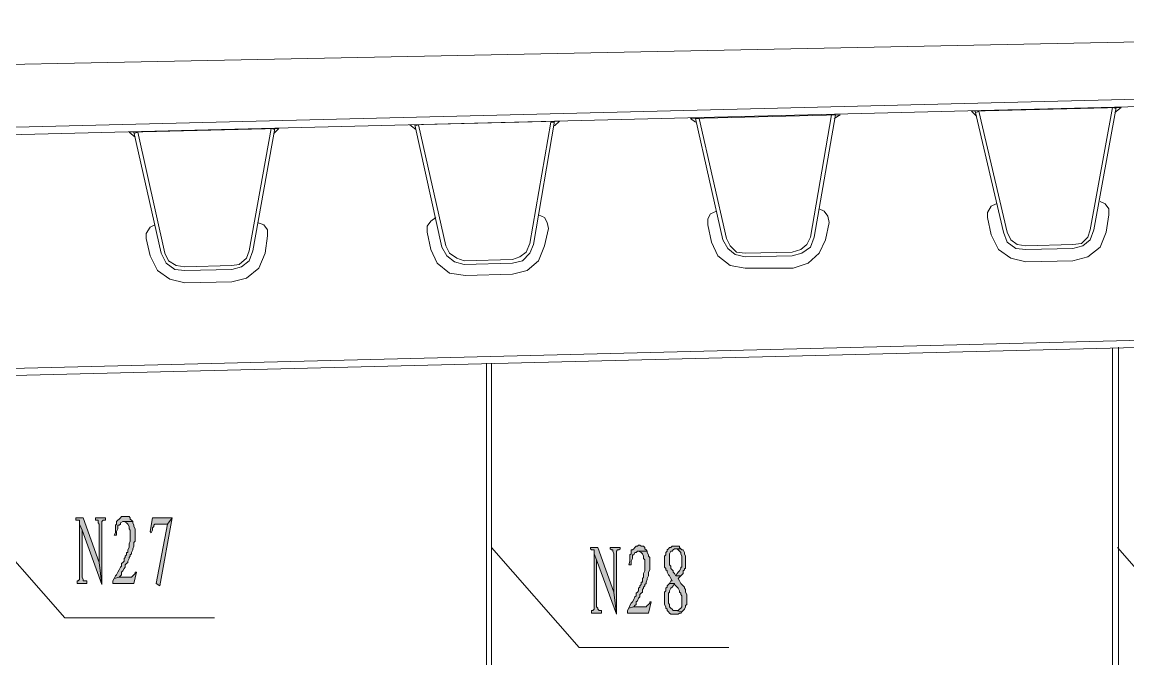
# Model space of a CAD drawing. Header units: millimetres. Extents: x 24 to 410, y 10 to 282.
# Drawn here: x 309.65 to 347.49, y 229.91 to 251.71 of the extents above; entities that cross this region are included whole.
import ezdxf

# ---------------------------------------------------------------- set-up
doc = ezdxf.new("R2010")
doc.units = ezdxf.units.MM

msp = doc.modelspace()

# ---------------------------------------------------------------- hatches: boundary and pattern name
h = msp.add_hatch(color=256)
h.dxf.hatch_style = 2
h.paths.add_polyline_path([(311.742667, 234.738333), (311.488667, 234.738333), (311.488667, 234.653667), (311.615667, 234.653667), (311.615667, 234.526667), (311.700333, 234.315), (312.377667, 232.452333), (312.293, 233.214333)])
h = msp.add_hatch(color=256)
h.dxf.hatch_style = 2
h.paths.add_polyline_path([(312.504667, 234.738333), (312.166, 234.738333), (312.166, 234.653667), (312.250667, 234.653667), (312.250667, 234.569), (312.293, 234.526667), (312.293, 233.214333), (312.377667, 232.452333), (312.377667, 234.611333), (312.42, 234.653667), (312.504667, 234.653667)])
h = msp.add_hatch(color=256)
h.dxf.hatch_style = 2
h.paths.add_polyline_path([(313.182, 234.780667), (313.055, 234.780667), (313.012667, 234.738333), (312.970333, 234.696), (312.928, 234.653667), (312.885667, 234.611333), (312.885667, 234.526667), (312.843333, 234.484333), (312.843333, 234.230333), (312.801, 234.145667), (312.885667, 234.145667), (312.885667, 234.230333), (312.885667, 234.272667), (312.928, 234.357333), (312.928, 234.484333), (312.970333, 234.484333), (313.012667, 234.526667), (313.012667, 234.569), (313.097333, 234.611333), (313.139667, 234.611333), (313.436, 234.611333), (313.393667, 234.653667), (313.351333, 234.696), (313.351333, 234.738333), (313.309, 234.780667)])
h = msp.add_hatch(color=256)
h.dxf.hatch_style = 2
h.paths.add_polyline_path([(314.790667, 234.738333), (314.113333, 234.738333), (314.028667, 234.272667), (314.071, 234.230333), (314.113333, 234.315), (314.113333, 234.399667), (314.155667, 234.442), (314.155667, 234.484333), (314.198, 234.526667), (314.621333, 234.526667)])
h = msp.add_hatch(color=256)
h.dxf.hatch_style = 2
h.paths.add_polyline_path([(314.790667, 234.738333), (314.621333, 234.526667), (314.240333, 232.494667), (314.367333, 232.41)])
h = msp.add_hatch(color=256)
h.dxf.hatch_style = 2
h.paths.add_polyline_path([(311.615667, 234.526667), (311.615667, 232.621667), (311.573333, 232.579333), (311.531, 232.579333), (311.531, 232.494667), (311.869667, 232.494667), (311.869667, 232.579333), (311.742667, 232.579333), (311.742667, 232.621667), (311.700333, 232.706333), (311.700333, 234.315)])
h = msp.add_hatch(color=256)
h.dxf.hatch_style = 2
h.paths.add_polyline_path([(313.436, 234.611333), (313.139667, 234.611333), (313.224333, 234.569), (313.266667, 234.526667), (313.309, 234.442), (313.309, 234.357333), (313.351333, 234.315), (313.351333, 233.934), (313.309, 233.849333), (313.309, 233.722333), (313.266667, 233.637667), (313.266667, 233.553), (313.224333, 233.553), (313.224333, 233.468333), (313.182, 233.426), (313.182, 233.383667), (313.139667, 233.341333), (313.139667, 233.256667), (313.097333, 233.214333), (313.055, 233.172), (313.055, 233.087333), (313.012667, 233.045), (312.970333, 232.960333), (312.928, 232.875667), (312.885667, 232.791), (312.843333, 232.748667), (312.801, 232.664), (312.970333, 232.706333), (313.012667, 232.748667), (313.055, 232.791), (313.055, 232.875667), (313.097333, 232.918), (313.139667, 233.002667), (313.182, 233.045), (313.182, 233.129667), (313.224333, 233.172), (313.266667, 233.214333), (313.266667, 233.256667), (313.309, 233.341333), (313.309, 233.383667), (313.351333, 233.426), (313.351333, 233.468333), (313.393667, 233.510667), (313.393667, 233.553), (313.436, 233.637667), (313.436, 233.68), (313.478333, 233.764667), (313.478333, 233.891667), (313.520667, 233.934), (313.520667, 234.357333), (313.478333, 234.442), (313.478333, 234.484333), (313.436, 234.569)])
h = msp.add_hatch(color=256)
h.dxf.hatch_style = 2
h.paths.add_polyline_path([(329.353333, 233.722333), (329.099333, 233.722333), (329.099333, 233.68), (329.141667, 233.637667), (329.226333, 233.637667), (329.226333, 233.510667), (329.311, 233.299), (329.988333, 231.436333), (329.903667, 232.198333)])
h = msp.add_hatch(color=256)
h.dxf.hatch_style = 2
h.paths.add_polyline_path([(329.226333, 233.510667), (329.226333, 231.605667), (329.184, 231.563333), (329.141667, 231.563333), (329.141667, 231.478667), (329.480333, 231.478667), (329.480333, 231.563333), (329.395667, 231.563333), (329.353333, 231.605667), (329.353333, 231.648), (329.311, 231.690333), (329.311, 233.299)])
h = msp.add_hatch(color=256)
h.dxf.hatch_style = 2
h.paths.add_polyline_path([(330.115333, 233.722333), (329.776667, 233.722333), (329.776667, 233.68), (329.819, 233.637667), (329.861333, 233.637667), (329.861333, 233.595333), (329.903667, 233.510667), (329.903667, 232.198333), (329.988333, 231.436333), (329.988333, 233.595333), (330.030667, 233.637667), (330.073, 233.637667), (330.115333, 233.68)])
h = msp.add_hatch(color=256)
h.dxf.hatch_style = 2
h.paths.add_polyline_path([(330.792667, 233.807), (330.750333, 233.807), (330.708, 233.764667), (330.665667, 233.764667), (330.623333, 233.722333), (330.581, 233.68), (330.538667, 233.637667), (330.496333, 233.637667), (330.496333, 233.595333), (330.496333, 233.510667), (330.454, 233.468333), (330.454, 233.256667), (330.411667, 233.129667), (330.496333, 233.129667), (330.496333, 233.214333), (330.496333, 233.256667), (330.538667, 233.341333), (330.538667, 233.468333), (330.581, 233.468333), (330.623333, 233.553), (330.665667, 233.553), (330.708, 233.595333), (330.750333, 233.595333), (331.046667, 233.595333), (331.004333, 233.637667), (330.962, 233.68), (330.962, 233.722333), (330.919667, 233.764667), (330.835, 233.764667)])
h = msp.add_hatch(color=256)
h.dxf.hatch_style = 2
h.paths.add_polyline_path([(331.046667, 233.595333), (330.750333, 233.595333), (330.835, 233.553), (330.877333, 233.510667), (330.919667, 233.426), (330.919667, 233.341333), (330.962, 233.299), (330.962, 232.918), (330.919667, 232.833333), (330.919667, 232.706333), (330.877333, 232.664), (330.877333, 232.537), (330.835, 232.537), (330.835, 232.452333), (330.792667, 232.41), (330.792667, 232.367667), (330.750333, 232.325333), (330.750333, 232.240667), (330.708, 232.198333), (330.665667, 232.156), (330.665667, 232.071333), (330.623333, 232.029), (330.581, 231.944333), (330.538667, 231.859667), (330.496333, 231.817333), (330.454, 231.732667), (330.411667, 231.648), (330.581, 231.690333), (330.623333, 231.732667), (330.665667, 231.775), (330.665667, 231.859667), (330.708, 231.902), (330.750333, 231.986667), (330.792667, 232.029), (330.792667, 232.113667), (330.835, 232.156), (330.877333, 232.198333), (330.877333, 232.283), (330.919667, 232.325333), (330.919667, 232.367667), (330.962, 232.41), (330.962, 232.452333), (331.004333, 232.494667), (331.004333, 232.537), (331.046667, 232.621667), (331.046667, 232.664), (331.089, 232.748667), (331.089, 232.875667), (331.131333, 232.960333), (331.131333, 233.383667), (331.089, 233.426), (331.089, 233.468333), (331.046667, 233.553)])
h = msp.add_hatch(color=256)
h.dxf.hatch_style = 2
h.paths.add_polyline_path([(332.020333, 233.764667), (331.893333, 233.764667), (331.851, 233.722333), (331.808667, 233.722333), (331.766333, 233.68), (331.724, 233.637667), (331.724, 233.595333), (331.681667, 233.553), (331.681667, 233.468333), (331.639333, 233.426), (331.639333, 233.045), (331.681667, 233.002667), (331.681667, 232.960333), (331.724, 232.918), (331.724, 232.875667), (331.766333, 232.791), (331.808667, 232.748667), (331.851, 232.664), (331.893333, 232.579333), (331.851, 232.579333), (331.808667, 232.494667), (331.978, 232.494667), (331.978, 232.452333), (332.020333, 232.41), (332.062667, 232.367667), (332.105, 232.325333), (332.147333, 232.240667), (332.147333, 232.198333), (332.189667, 232.156), (332.189667, 232.113667), (332.232, 232.071333), (332.232, 231.690333), (332.189667, 231.648), (332.147333, 231.605667), (332.105, 231.563333), (332.020333, 231.563333), (332.232, 231.521), (332.274333, 231.563333), (332.316667, 231.605667), (332.359, 231.690333), (332.359, 231.732667), (332.401333, 231.775), (332.401333, 232.113667), (332.359, 232.198333), (332.359, 232.283), (332.316667, 232.325333), (332.316667, 232.367667), (332.274333, 232.41), (332.232, 232.452333), (332.189667, 232.494667), (332.147333, 232.579333), (332.105, 232.664), (332.147333, 232.706333), (332.189667, 232.748667), (332.020333, 232.748667), (331.978, 232.833333), (331.935667, 232.875667), (331.935667, 232.918), (331.893333, 232.960333), (331.851, 233.002667), (331.851, 233.087333), (331.808667, 233.129667), (331.808667, 233.510667), (331.851, 233.595333), (331.893333, 233.595333), (331.935667, 233.637667), (331.978, 233.68), (332.189667, 233.68), (332.147333, 233.722333), (332.147333, 233.764667), (332.105, 233.764667)])
h = msp.add_hatch(color=256)
h.dxf.hatch_style = 2
h.paths.add_polyline_path([(332.189667, 233.68), (332.020333, 233.68), (332.062667, 233.68), (332.105, 233.637667), (332.147333, 233.595333), (332.189667, 233.553), (332.189667, 233.510667), (332.232, 233.426), (332.232, 233.045), (332.189667, 233.045), (332.189667, 233.002667), (332.147333, 232.918), (332.105, 232.875667), (332.062667, 232.833333), (332.020333, 232.748667), (332.189667, 232.748667), (332.232, 232.791), (332.274333, 232.833333), (332.274333, 232.918), (332.316667, 232.960333), (332.316667, 233.002667), (332.359, 233.002667), (332.359, 233.087333), (332.359, 233.426), (332.316667, 233.510667), (332.316667, 233.553), (332.274333, 233.637667), (332.232, 233.637667)])
h = msp.add_hatch(color=256)
h.dxf.hatch_style = 2
h.paths.add_polyline_path([(313.563, 232.875667), (313.520667, 232.875667), (313.520667, 232.833333), (313.478333, 232.791), (313.436, 232.748667), (313.393667, 232.706333), (312.970333, 232.706333), (312.801, 232.664), (312.758667, 232.579333), (312.758667, 232.494667), (313.478333, 232.494667)])
h = msp.add_hatch(color=256)
h.dxf.hatch_style = 2
h.paths.add_polyline_path([(331.808667, 232.494667), (331.766333, 232.452333), (331.724, 232.41), (331.724, 232.367667), (331.681667, 232.325333), (331.681667, 232.240667), (331.639333, 232.198333), (331.639333, 231.775), (331.681667, 231.690333), (331.681667, 231.648), (331.724, 231.605667), (331.724, 231.563333), (331.766333, 231.521), (331.808667, 231.478667), (331.851, 231.436333), (332.020333, 231.436333), (332.062667, 231.436333), (332.105, 231.436333), (332.147333, 231.478667), (332.189667, 231.478667), (332.232, 231.521), (332.020333, 231.563333), (331.935667, 231.563333), (331.893333, 231.605667), (331.851, 231.648), (331.808667, 231.690333), (331.808667, 231.775), (331.766333, 231.817333), (331.766333, 232.156), (331.808667, 232.198333), (331.808667, 232.240667), (331.851, 232.325333), (331.893333, 232.367667), (331.935667, 232.41), (331.978, 232.494667)])
h = msp.add_hatch(color=256)
h.dxf.hatch_style = 2
h.paths.add_polyline_path([(331.173667, 231.859667), (331.131333, 231.859667), (331.131333, 231.817333), (331.089, 231.775), (331.046667, 231.732667), (331.004333, 231.690333), (330.581, 231.690333), (330.411667, 231.648), (330.369333, 231.563333), (330.369333, 231.478667), (331.089, 231.478667)])

# ---------------------------------------------------------------- linework, layer by layer
at = {"lineweight": 0}
for points in [[(381.550333, 251.714), (96.562333, 245.999)], [(395.859, 250.274667), (72.093667, 242.189)], [(395.859, 250.020667), (253.492, 246.464667)], [(342.138, 248.666), (347.260333, 248.793)], [(342.307333, 248.496667), (342.138, 248.666)], [(343.238667, 244.517333), (342.265, 248.666)], [(342.392, 248.666), (342.307333, 248.623667)], [(342.392, 248.666), (343.365667, 244.517333), (343.492667, 244.263333), (343.704333, 244.094), (344.000667, 244.051667)], [(346.964, 248.793), (346.202, 244.602)], [(347.091, 248.793), (346.329, 244.602)], [(346.964, 248.793), (347.091, 248.750667)], [(347.048667, 248.623667), (347.260333, 248.793)], [(322.918667, 248.200333), (328.041, 248.327333)], [(327.744667, 248.285), (327.025, 244.136333)], [(327.871667, 248.327333), (327.152, 244.094)], [(327.744667, 248.285), (327.871667, 248.285)], [(327.871667, 248.158), (328.041, 248.327333)], [(332.528333, 248.412), (337.650667, 248.539)], [(332.697667, 248.285), (332.528333, 248.412)], [(333.629, 244.263333), (332.697667, 248.412)], [(332.824667, 248.412), (332.697667, 248.412)], [(332.824667, 248.412), (333.756, 244.305667), (333.883, 244.051667), (334.094667, 243.84), (334.391, 243.797667)], [(337.354333, 248.539), (336.634667, 244.348)], [(337.481333, 248.539), (336.761667, 244.348)], [(337.354333, 248.539), (337.481333, 248.539)], [(337.439, 248.412), (337.650667, 248.539)], [(313.309, 247.946333), (318.431333, 248.073333)], [(313.520667, 247.777), (313.309, 247.946333)], [(314.409667, 243.797667), (313.478333, 247.946333)], [(313.605333, 247.946333), (313.478333, 247.904)], [(313.605333, 247.946333), (314.536667, 243.797667), (314.663667, 243.543667), (314.917667, 243.374333), (315.214, 243.332)], [(318.177333, 248.073333), (317.415333, 243.882333)], [(318.304333, 248.073333), (317.542333, 243.882333)], [(318.177333, 248.073333), (318.304333, 248.031)], [(318.262, 247.904), (318.431333, 248.073333)], [(323.130333, 248.031), (322.918667, 248.200333)], [(324.019333, 244.009333), (323.088, 248.200333)], [(323.215, 248.200333), (323.088, 248.158)], [(323.215, 248.200333), (324.146333, 244.051667), (324.273333, 243.797667), (324.527333, 243.628333), (324.781333, 243.543667)], [(333.417333, 245.237), (333.205667, 245.152333), (333.121, 244.983), (333.121, 244.771333), (333.248, 244.178667)], [(337.269667, 244.856), (337.227333, 245.067667), (337.100333, 245.237), (336.931, 245.321667)], [(342.984667, 245.491), (342.815333, 245.406333), (342.688333, 245.194667), (342.688333, 245.025333), (342.815333, 244.432667)], [(346.837, 245.11), (346.837, 245.321667), (346.71, 245.491), (346.540667, 245.575667)], [(318.050333, 244.390333), (318.050333, 244.602), (317.923333, 244.771333), (317.711667, 244.856)], [(323.807667, 245.025333), (323.638333, 244.898333), (323.511333, 244.729), (323.511333, 244.517333), (323.638333, 243.924667)], [(327.66, 244.644333), (327.617667, 244.856), (327.533, 245.025333), (327.321333, 245.11)], [(337.142667, 244.263333), (337.269667, 244.856)], [(346.752333, 244.517333), (346.837, 245.11)], [(314.198, 244.771333), (314.028667, 244.686667), (313.901667, 244.475), (313.901667, 244.305667), (314.028667, 243.713)], [(327.533, 244.051667), (327.66, 244.644333)], [(343.238667, 244.517333), (343.365667, 244.178667), (343.662, 243.967), (344.000667, 243.924667)], [(345.609333, 243.967), (345.948, 244.051667), (346.202, 244.263333), (346.329, 244.602)], [(345.609333, 244.094), (345.905667, 244.136333), (346.117333, 244.348), (346.202, 244.602)], [(345.609333, 243.543667), (346.117333, 243.670667), (346.540667, 244.009333), (346.752333, 244.517333)], [(317.965667, 243.797667), (318.050333, 244.390333)], [(326.432333, 243.586), (326.686333, 243.670667), (326.898, 243.84), (327.025, 244.136333)], [(326.432333, 243.459), (326.771, 243.543667), (327.025, 243.797667), (327.152, 244.094)], [(333.248, 244.178667), (333.459667, 243.713), (333.883, 243.374333), (334.391, 243.289667)], [(333.629, 244.263333), (333.798333, 243.967), (334.052333, 243.755333), (334.391, 243.670667)], [(335.999667, 243.713), (336.338333, 243.797667), (336.634667, 244.009333), (336.761667, 244.348)], [(335.999667, 243.84), (336.296, 243.924667), (336.507667, 244.094), (336.634667, 244.348)], [(336.042, 243.289667), (336.55, 243.459), (336.931, 243.797667), (337.142667, 244.263333)], [(342.815333, 244.432667), (343.069333, 243.924667), (343.492667, 243.628333), (344.000667, 243.501333)], [(345.609333, 244.094), (344.000667, 244.051667)], [(314.028667, 243.713), (314.282667, 243.205), (314.706, 242.908667), (315.214, 242.781667)], [(314.409667, 243.797667), (314.579, 243.459), (314.875333, 243.247333), (315.214, 243.205)], [(316.822667, 243.247333), (317.161333, 243.332), (317.415333, 243.543667), (317.542333, 243.882333)], [(316.822667, 243.374333), (317.076667, 243.416667), (317.330667, 243.628333), (317.415333, 243.882333)], [(316.822667, 242.824), (317.330667, 242.951), (317.754, 243.289667), (317.965667, 243.797667)], [(323.638333, 243.924667), (323.85, 243.459), (324.273333, 243.120333), (324.823667, 243.035667)], [(324.019333, 244.009333), (324.188667, 243.713), (324.442667, 243.501333), (324.781333, 243.416667)], [(326.432333, 243.078), (326.940333, 243.205), (327.321333, 243.543667), (327.533, 244.051667)], [(335.999667, 243.84), (334.391, 243.797667)], [(335.999667, 243.713), (334.391, 243.670667)], [(345.609333, 243.967), (344.000667, 243.924667)], [(316.822667, 243.374333), (315.214, 243.332)], [(326.432333, 243.586), (324.781333, 243.543667)], [(326.432333, 243.459), (324.781333, 243.416667)], [(344.000667, 243.501333), (345.609333, 243.543667)], [(316.822667, 243.247333), (315.214, 243.205)], [(324.823667, 243.035667), (326.432333, 243.078)], [(334.391, 243.289667), (336.042, 243.289667)], [(315.214, 242.781667), (316.822667, 242.824)], [(395.859, 242.019667), (88.265, 234.315)], [(395.859, 241.765667), (88.265, 234.103333)], [(346.964, 193.251667), (346.964, 240.538)], [(347.175667, 193.251667), (347.175667, 240.580333)], [(325.543333, 193.251667), (325.543333, 240.03)], [(325.712667, 193.251667), (325.712667, 240.03)], [(311.107667, 231.309333), (308.102, 234.738333)], [(328.718333, 230.293333), (325.712667, 233.722333)], [(350.139, 230.293333), (347.133333, 233.722333)], [(311.107667, 231.309333), (316.23, 231.309333)], [(328.718333, 230.293333), (333.840667, 230.293333)]]:
    msp.add_lwpolyline(points, dxfattribs=at)
for points in [[(311.742667, 234.738333), (311.488667, 234.738333), (311.488667, 234.653667), (311.615667, 234.653667), (311.615667, 234.526667), (311.700333, 234.315), (312.377667, 232.452333), (312.293, 233.214333)], [(312.504667, 234.738333), (312.166, 234.738333), (312.166, 234.653667), (312.250667, 234.653667), (312.250667, 234.569), (312.293, 234.526667), (312.293, 233.214333), (312.377667, 232.452333), (312.377667, 234.611333), (312.42, 234.653667), (312.504667, 234.653667)], [(313.182, 234.780667), (313.055, 234.780667), (313.012667, 234.738333), (312.970333, 234.696), (312.928, 234.653667), (312.885667, 234.611333), (312.885667, 234.526667), (312.843333, 234.484333), (312.843333, 234.230333), (312.801, 234.145667), (312.885667, 234.145667), (312.885667, 234.230333), (312.885667, 234.272667), (312.928, 234.357333), (312.928, 234.484333), (312.970333, 234.484333), (313.012667, 234.526667), (313.012667, 234.569), (313.097333, 234.611333), (313.139667, 234.611333), (313.436, 234.611333), (313.393667, 234.653667), (313.351333, 234.696), (313.351333, 234.738333), (313.309, 234.780667)], [(314.790667, 234.738333), (314.113333, 234.738333), (314.028667, 234.272667), (314.071, 234.230333), (314.113333, 234.315), (314.113333, 234.399667), (314.155667, 234.442), (314.155667, 234.484333), (314.198, 234.526667), (314.621333, 234.526667)], [(314.790667, 234.738333), (314.621333, 234.526667), (314.240333, 232.494667), (314.367333, 232.41)], [(311.615667, 234.526667), (311.615667, 232.621667), (311.573333, 232.579333), (311.531, 232.579333), (311.531, 232.494667), (311.869667, 232.494667), (311.869667, 232.579333), (311.742667, 232.579333), (311.742667, 232.621667), (311.700333, 232.706333), (311.700333, 234.315)], [(313.436, 234.611333), (313.139667, 234.611333), (313.224333, 234.569), (313.266667, 234.526667), (313.309, 234.442), (313.309, 234.357333), (313.351333, 234.315), (313.351333, 233.934), (313.309, 233.849333), (313.309, 233.722333), (313.266667, 233.637667), (313.266667, 233.553), (313.224333, 233.553), (313.224333, 233.468333), (313.182, 233.426), (313.182, 233.383667), (313.139667, 233.341333), (313.139667, 233.256667), (313.097333, 233.214333), (313.055, 233.172), (313.055, 233.087333), (313.012667, 233.045), (312.970333, 232.960333), (312.928, 232.875667), (312.885667, 232.791), (312.843333, 232.748667), (312.801, 232.664), (312.970333, 232.706333), (313.012667, 232.748667), (313.055, 232.791), (313.055, 232.875667), (313.097333, 232.918), (313.139667, 233.002667), (313.182, 233.045), (313.182, 233.129667), (313.224333, 233.172), (313.266667, 233.214333), (313.266667, 233.256667), (313.309, 233.341333), (313.309, 233.383667), (313.351333, 233.426), (313.351333, 233.468333), (313.393667, 233.510667), (313.393667, 233.553), (313.436, 233.637667), (313.436, 233.68), (313.478333, 233.764667), (313.478333, 233.891667), (313.520667, 233.934), (313.520667, 234.357333), (313.478333, 234.442), (313.478333, 234.484333), (313.436, 234.569)], [(329.353333, 233.722333), (329.099333, 233.722333), (329.099333, 233.68), (329.141667, 233.637667), (329.226333, 233.637667), (329.226333, 233.510667), (329.311, 233.299), (329.988333, 231.436333), (329.903667, 232.198333)], [(329.226333, 233.510667), (329.226333, 231.605667), (329.184, 231.563333), (329.141667, 231.563333), (329.141667, 231.478667), (329.480333, 231.478667), (329.480333, 231.563333), (329.395667, 231.563333), (329.353333, 231.605667), (329.353333, 231.648), (329.311, 231.690333), (329.311, 233.299)], [(330.115333, 233.722333), (329.776667, 233.722333), (329.776667, 233.68), (329.819, 233.637667), (329.861333, 233.637667), (329.861333, 233.595333), (329.903667, 233.510667), (329.903667, 232.198333), (329.988333, 231.436333), (329.988333, 233.595333), (330.030667, 233.637667), (330.073, 233.637667), (330.115333, 233.68)], [(330.792667, 233.807), (330.750333, 233.807), (330.708, 233.764667), (330.665667, 233.764667), (330.623333, 233.722333), (330.581, 233.68), (330.538667, 233.637667), (330.496333, 233.637667), (330.496333, 233.595333), (330.496333, 233.510667), (330.454, 233.468333), (330.454, 233.256667), (330.411667, 233.129667), (330.496333, 233.129667), (330.496333, 233.214333), (330.496333, 233.256667), (330.538667, 233.341333), (330.538667, 233.468333), (330.581, 233.468333), (330.623333, 233.553), (330.665667, 233.553), (330.708, 233.595333), (330.750333, 233.595333), (331.046667, 233.595333), (331.004333, 233.637667), (330.962, 233.68), (330.962, 233.722333), (330.919667, 233.764667), (330.835, 233.764667)], [(331.046667, 233.595333), (330.750333, 233.595333), (330.835, 233.553), (330.877333, 233.510667), (330.919667, 233.426), (330.919667, 233.341333), (330.962, 233.299), (330.962, 232.918), (330.919667, 232.833333), (330.919667, 232.706333), (330.877333, 232.664), (330.877333, 232.537), (330.835, 232.537), (330.835, 232.452333), (330.792667, 232.41), (330.792667, 232.367667), (330.750333, 232.325333), (330.750333, 232.240667), (330.708, 232.198333), (330.665667, 232.156), (330.665667, 232.071333), (330.623333, 232.029), (330.581, 231.944333), (330.538667, 231.859667), (330.496333, 231.817333), (330.454, 231.732667), (330.411667, 231.648), (330.581, 231.690333), (330.623333, 231.732667), (330.665667, 231.775), (330.665667, 231.859667), (330.708, 231.902), (330.750333, 231.986667), (330.792667, 232.029), (330.792667, 232.113667), (330.835, 232.156), (330.877333, 232.198333), (330.877333, 232.283), (330.919667, 232.325333), (330.919667, 232.367667), (330.962, 232.41), (330.962, 232.452333), (331.004333, 232.494667), (331.004333, 232.537), (331.046667, 232.621667), (331.046667, 232.664), (331.089, 232.748667), (331.089, 232.875667), (331.131333, 232.960333), (331.131333, 233.383667), (331.089, 233.426), (331.089, 233.468333), (331.046667, 233.553)], [(332.020333, 233.764667), (331.893333, 233.764667), (331.851, 233.722333), (331.808667, 233.722333), (331.766333, 233.68), (331.724, 233.637667), (331.724, 233.595333), (331.681667, 233.553), (331.681667, 233.468333), (331.639333, 233.426), (331.639333, 233.045), (331.681667, 233.002667), (331.681667, 232.960333), (331.724, 232.918), (331.724, 232.875667), (331.766333, 232.791), (331.808667, 232.748667), (331.851, 232.664), (331.893333, 232.579333), (331.851, 232.579333), (331.808667, 232.494667), (331.978, 232.494667), (331.978, 232.452333), (332.020333, 232.41), (332.062667, 232.367667), (332.105, 232.325333), (332.147333, 232.240667), (332.147333, 232.198333), (332.189667, 232.156), (332.189667, 232.113667), (332.232, 232.071333), (332.232, 231.690333), (332.189667, 231.648), (332.147333, 231.605667), (332.105, 231.563333), (332.020333, 231.563333), (332.232, 231.521), (332.274333, 231.563333), (332.316667, 231.605667), (332.359, 231.690333), (332.359, 231.732667), (332.401333, 231.775), (332.401333, 232.113667), (332.359, 232.198333), (332.359, 232.283), (332.316667, 232.325333), (332.316667, 232.367667), (332.274333, 232.41), (332.232, 232.452333), (332.189667, 232.494667), (332.147333, 232.579333), (332.105, 232.664), (332.147333, 232.706333), (332.189667, 232.748667), (332.020333, 232.748667), (331.978, 232.833333), (331.935667, 232.875667), (331.935667, 232.918), (331.893333, 232.960333), (331.851, 233.002667), (331.851, 233.087333), (331.808667, 233.129667), (331.808667, 233.510667), (331.851, 233.595333), (331.893333, 233.595333), (331.935667, 233.637667), (331.978, 233.68), (332.189667, 233.68), (332.147333, 233.722333), (332.147333, 233.764667), (332.105, 233.764667)], [(332.189667, 233.68), (332.020333, 233.68), (332.062667, 233.68), (332.105, 233.637667), (332.147333, 233.595333), (332.189667, 233.553), (332.189667, 233.510667), (332.232, 233.426), (332.232, 233.045), (332.189667, 233.045), (332.189667, 233.002667), (332.147333, 232.918), (332.105, 232.875667), (332.062667, 232.833333), (332.020333, 232.748667), (332.189667, 232.748667), (332.232, 232.791), (332.274333, 232.833333), (332.274333, 232.918), (332.316667, 232.960333), (332.316667, 233.002667), (332.359, 233.002667), (332.359, 233.087333), (332.359, 233.426), (332.316667, 233.510667), (332.316667, 233.553), (332.274333, 233.637667), (332.232, 233.637667)], [(313.563, 232.875667), (313.520667, 232.875667), (313.520667, 232.833333), (313.478333, 232.791), (313.436, 232.748667), (313.393667, 232.706333), (312.970333, 232.706333), (312.801, 232.664), (312.758667, 232.579333), (312.758667, 232.494667), (313.478333, 232.494667)], [(331.808667, 232.494667), (331.766333, 232.452333), (331.724, 232.41), (331.724, 232.367667), (331.681667, 232.325333), (331.681667, 232.240667), (331.639333, 232.198333), (331.639333, 231.775), (331.681667, 231.690333), (331.681667, 231.648), (331.724, 231.605667), (331.724, 231.563333), (331.766333, 231.521), (331.808667, 231.478667), (331.851, 231.436333), (332.020333, 231.436333), (332.062667, 231.436333), (332.105, 231.436333), (332.147333, 231.478667), (332.189667, 231.478667), (332.232, 231.521), (332.020333, 231.563333), (331.935667, 231.563333), (331.893333, 231.605667), (331.851, 231.648), (331.808667, 231.690333), (331.808667, 231.775), (331.766333, 231.817333), (331.766333, 232.156), (331.808667, 232.198333), (331.808667, 232.240667), (331.851, 232.325333), (331.893333, 232.367667), (331.935667, 232.41), (331.978, 232.494667)], [(331.173667, 231.859667), (331.131333, 231.859667), (331.131333, 231.817333), (331.089, 231.775), (331.046667, 231.732667), (331.004333, 231.690333), (330.581, 231.690333), (330.411667, 231.648), (330.369333, 231.563333), (330.369333, 231.478667), (331.089, 231.478667)]]:
    msp.add_lwpolyline(points, close=True, dxfattribs=at)

doc.saveas('drawing.dxf')
